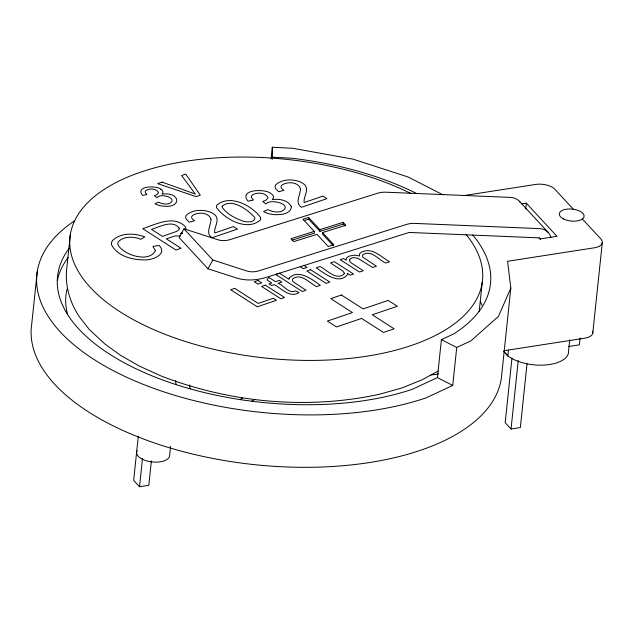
<?xml version="1.0" encoding="UTF-8"?>
<svg xmlns="http://www.w3.org/2000/svg" width="634" height="634" viewBox="0 0 634 634"><rect width="100%" height="100%" fill="white"/><g stroke="black" fill="none" stroke-linecap="round" stroke-linejoin="round"><path stroke-width="0.95" d="M37.208 271.907L31.7 324.315A236.411 113.89 6 0 0 249.685 464.12A236.411 113.89 6 0 0 501.328 378.474L510.822 288.105L507.572 261.287L594.185 247.823A14.519 6.99 6 0 0 600.874 238.978L582.384 218.992M70.279 234.984L66.816 267.873C64.652 285.149 69.819 302.569 79.424 316.889L89.418 329.625L105.046 344.111L120.793 355.476L139.123 365.961L160.703 375.819C229.928 402.733 307.3 410.039 380.004 394.126L402.004 387.905L422.038 379.821L438.181 371.025M138.291 436.319L133.655 480.413L139.52 486.754L148.808 485.311L151.383 460.815M139.52 486.754L142.507 458.342M170.594 446.328L169.587 455.894A16.587 7.988 6 0 1 150.496 461.711A16.587 7.988 6 0 1 137.087 450.75M271.106 158.92L272.335 147.246L292.837 148.301L353.035 159.15L407.987 176.941L442.841 194.781M272.454 159.174L272.335 147.246M69.082 248.504A215.671 103.897 6 0 0 151.621 375.693A215.671 103.897 6 0 0 412.639 389.165L437.42 377.602L441.415 339.642L453.849 333.841A215.671 103.897 6 0 0 472.75 235.024M74.416 220.909A236.411 113.89 6 0 0 117.536 372.847A236.411 113.89 6 0 0 426.159 397.835L452.731 385.432L456.726 347.48L470.951 340.838L498.467 316.358L510.822 288.105M479.177 311.508L482.228 282.487M508.484 350.079L507.866 355.951A33.657 16.215 6 0 0 546.151 364.938A33.657 16.215 6 0 0 568.603 350.562L569.728 339.792M525.697 209.03L526.315 203.165L521.671 203.886M511.971 358.004L505.179 422.68L511.044 429.012L520.332 427.57L527.02 363.876M511.044 429.012L518.247 360.421M580.102 337.985L579.381 344.841L568.238 346.568M592.79 333.024L602.292 242.663M520.498 202.721A18.663 14.328 -42.8 0 0 510.608 197.42L385.599 192.197A26.208 20.13 -42.8 0 0 377.761 193.18L230.19 239.573A22.935 17.609 -42.8 0 1 218.128 239.818L183.963 228.803L179.121 237.584L207.984 268.792L236.316 277.922A57.337 44.031 -42.8 0 0 266.47 277.304L409.199 232.44L536.705 237.766A8.297 6.372 -42.8 0 1 538.48 238.099M207.984 268.792L212.826 260.003L183.963 228.803M182.132 232.789L180.706 233.558L182.592 233.566M344.888 225.807L343.263 224.048L319.972 231.37L319.853 229.635L308.576 217.446L302.981 219.206L314.258 231.394L314.385 233.13L292.02 240.159M304.035 220.648L308.695 219.182L319.972 231.37M314.258 231.394L290.966 238.717L293.677 241.641L316.968 234.318L328.246 246.507L333.833 244.748L322.555 232.559L345.847 225.244L343.145 222.312L319.853 229.635M463.541 195.637L535.548 184.446A14.519 6.99 6 0 1 554.869 189.249L573.358 209.236M503.919 350.745L584.691 338.191A14.519 6.99 6 0 0 592.568 331.178M272.66 157.224L291.363 158.191A215.671 103.897 6 0 1 415.936 193.14M180.278 235.959L175.158 235.959L166.282 238.828L181.047 248.29L175.967 250.018L142.729 228.7C155.393 224.61 173.264 214.752 185.073 226.393A12.537 6.039 6 0 1 185.39 230.023M212.826 260.003L246.991 271.019A22.935 17.609 -42.8 0 0 259.052 270.773L406.632 224.388A26.208 20.13 -42.8 0 1 414.462 223.398L539.479 228.628A18.663 14.328 -42.8 0 1 550.883 237.433M160.83 189.233C156.455 185.279 134.63 185.825 142.595 195.423L146.945 194.511L145.527 192.934L145.234 191.571L145.986 190.43C149.664 188.227 156.558 188.29 158.532 192.633L157.081 194.535L154.419 195.668L156.867 197.649C160.735 192.649 178.542 198.283 169.571 203.49A7.236 3.487 6 0 1 161.599 203.419L158.334 202.191L155.005 203.752L156.915 204.655A12.022 5.793 6 0 0 163.453 206.177C182.592 208.198 180.119 191.484 161.987 194.131L162.843 192.879A8.614 4.153 6 0 0 160.83 189.233M441.415 339.642L456.726 347.48M437.42 377.602L452.731 385.432M304.043 265.519L307.046 267.445L303.274 268.729L300.27 266.803M526.315 203.165L556.985 236.323L540.263 238.923L538.932 237.481M519.349 201.232L548.212 232.432M503.864 351.632L507.866 355.951L504.014 351.601M333.294 245.77L322.674 234.295L322.555 232.559M343.145 222.312L343.263 224.048M308.576 217.446L308.695 219.182M539.265 238.439A8.297 6.372 -42.8 0 1 540.588 239.462M465.974 234.398A207.373 99.903 6 0 1 283.279 359.565A207.373 99.903 6 0 1 81.421 209.799A207.373 99.903 6 0 1 410.808 193.465M438.712 373.909A43.548 20.977 6 0 1 430.961 374.908M254.908 399.372A43.548 20.977 6 0 1 251.849 401.068M176.101 384.299A43.548 20.977 6 0 1 175.65 380.582M242.56 398.081A29.029 13.988 6 0 1 240.238 399.349M190.232 388.65A29.029 13.988 6 0 1 189.78 384.957M57.345 280.561A215.671 103.897 6 0 1 68.131 257.539M480.58 301.935A215.671 103.897 6 0 1 481.959 305.263M67.473 313.854A205.305 98.904 6 0 1 67.101 289.017M291.355 206.787C290.768 214.451 280.062 214.886 274.118 214.633A15.034 7.243 6 0 1 265.947 212.723L263.554 211.597L267.722 209.64L271.804 211.185A9.042 4.359 6 0 0 281.758 211.273C294.01 204.505 270.132 198.188 265.884 203.966L262.825 201.493L266.153 200.075L267.968 197.697C265.495 192.268 256.881 192.189 252.284 194.947L251.341 196.366L251.714 198.077L253.481 200.043L248.045 201.184C238.091 189.186 265.369 188.512 270.837 193.449A10.77 5.191 6 0 1 273.349 197.998L272.279 199.567C278.976 198.632 288.264 199.94 291.355 206.787M222.162 206.161L222.154 207.191C227.075 214.443 235.911 218.682 244.05 221.448C247.537 222.098 254.86 222.803 254.947 217.731C248.227 210.076 232.036 197.753 222.162 206.161M260.629 217.51L260.582 219.847C247.514 231.561 225.292 219.705 216.574 207.667L216.63 205.329C229.722 193.719 251.912 205.487 260.629 217.51M211.019 219.11C211.193 225.125 204.917 233.51 212.081 237.726L237.441 229.096L233.518 226.576L214.704 232.987C213.793 227.463 219.174 221.884 216.226 216.463A15.279 7.362 6 0 0 211.162 212.493C203.34 209.283 193.14 209.355 186.491 215.037A13.401 6.459 6 0 0 186.261 219.134L189.209 222.185L194.487 220.814L192.229 218.849A8.773 4.224 6 0 1 192.712 215.306C198.252 211.946 208.531 212.089 211.019 219.11M300.445 188.678C300.627 194.686 294.35 203.07 301.507 207.286L326.867 198.656L322.944 196.144L304.13 202.547C303.226 197.031 308.599 191.452 305.651 186.024A15.279 7.362 6 0 0 300.587 182.053C292.765 178.843 282.566 178.923 275.917 184.597A13.401 6.459 6 0 0 275.687 188.694L278.635 191.745L283.913 190.374L281.654 188.409A8.773 4.224 6 0 1 282.138 184.874C287.685 181.514 297.956 181.649 300.445 188.678M179.2 228.121L179.129 229.31L178.209 230.411L176.331 231.513L162.478 236.379L151.478 229.334C159.451 227.099 172.361 219.332 179.2 228.121M155.385 250.62C149.252 263.514 122.552 254.828 117.75 244.256L118.122 242.022C123.662 235.793 133.695 236.474 140.875 239.28L144.853 236.926C134.646 233.066 121.197 232.44 112.725 240.326A20.518 9.882 6 0 0 111.529 244.716C117.377 256.366 132.886 260.099 145.083 259.877C152.406 260.209 167.915 254.226 159.094 245.413L152.905 246.428L155.385 250.62M289.207 278.057L288.961 279.277L279.42 273.159L275.655 274.443L302.244 291.497L306.008 290.214L293.605 282.106L292.543 280.965L292.607 278.936C300.706 272.438 309.891 283.303 316.58 286.616L320.352 285.332C312.522 279.673 298.495 268.602 289.207 278.057M349.651 259.512L349.817 261.541L351.07 262.793L363.234 270.742L359.462 272.026L340.204 259.671L343.573 258.521L346.275 260.257L346.219 259.021A10.382 5.001 6 0 1 349.881 255.946L354.818 255.137L359.533 255.977L359.478 254.543A10.112 4.874 6 0 1 363.028 251.476C373.149 247.759 381.684 257.475 389.593 261.771L385.844 263.047C379.061 260.344 371.516 249.519 363.211 254.519A6.459 3.115 6 0 0 363.068 257.285L376.445 266.24L372.673 267.524L358.028 258.355L353.946 257.61A7.283 3.511 6 0 0 349.651 259.512M344.317 273.23L343.937 274.237C335.838 280.759 326.795 269.712 320.035 266.534L316.271 267.817C323.879 272.929 338.675 285.268 347.369 274.76L347.361 273.365L350.19 275.18L353.558 274.031L334.3 261.676L330.528 262.959L342.867 271.027L344.317 273.23M268.776 277.375L266.985 279.903L271.756 282.962L268.998 283.905L271.534 285.53L274.3 284.595C281.496 288.525 290.087 298.44 299.066 292.543L295.634 290.879C288.977 294.327 283.763 285.086 278.049 283.319L281.837 282.027L279.293 280.402L275.505 281.686L268.776 277.375M162.066 182.132L157.668 183.63L196.152 196.635L200.32 195.217L185.746 174.081L181.601 175.491L195.327 194.052L162.066 182.132M234.746 288.367L230.681 289.754L257.269 306.801L276.448 300.278L273.309 298.265L258.197 303.409L234.746 288.367M258.006 280.45L254.234 281.734L257.99 284.143L261.755 282.859L258.006 280.45M265.329 285.149L261.565 286.433L280.822 298.788L284.595 297.504L265.329 285.149M310.62 269.735L306.848 271.019L326.114 283.374L329.878 282.09L310.62 269.735M341.409 295.008L330.734 298.638L352.441 312.562L327.382 321.089L336.519 326.954L361.578 318.426L383.451 332.454L394.134 328.816L372.261 314.789L397.32 306.262L388.182 300.397L363.116 308.924L341.409 295.008M563.46 218.904A12.442 5.991 6 0 0 583.843 217.272A12.442 5.991 6 0 0 567.826 209.046A12.442 5.991 6 0 0 563.46 218.904"/></g></svg>
